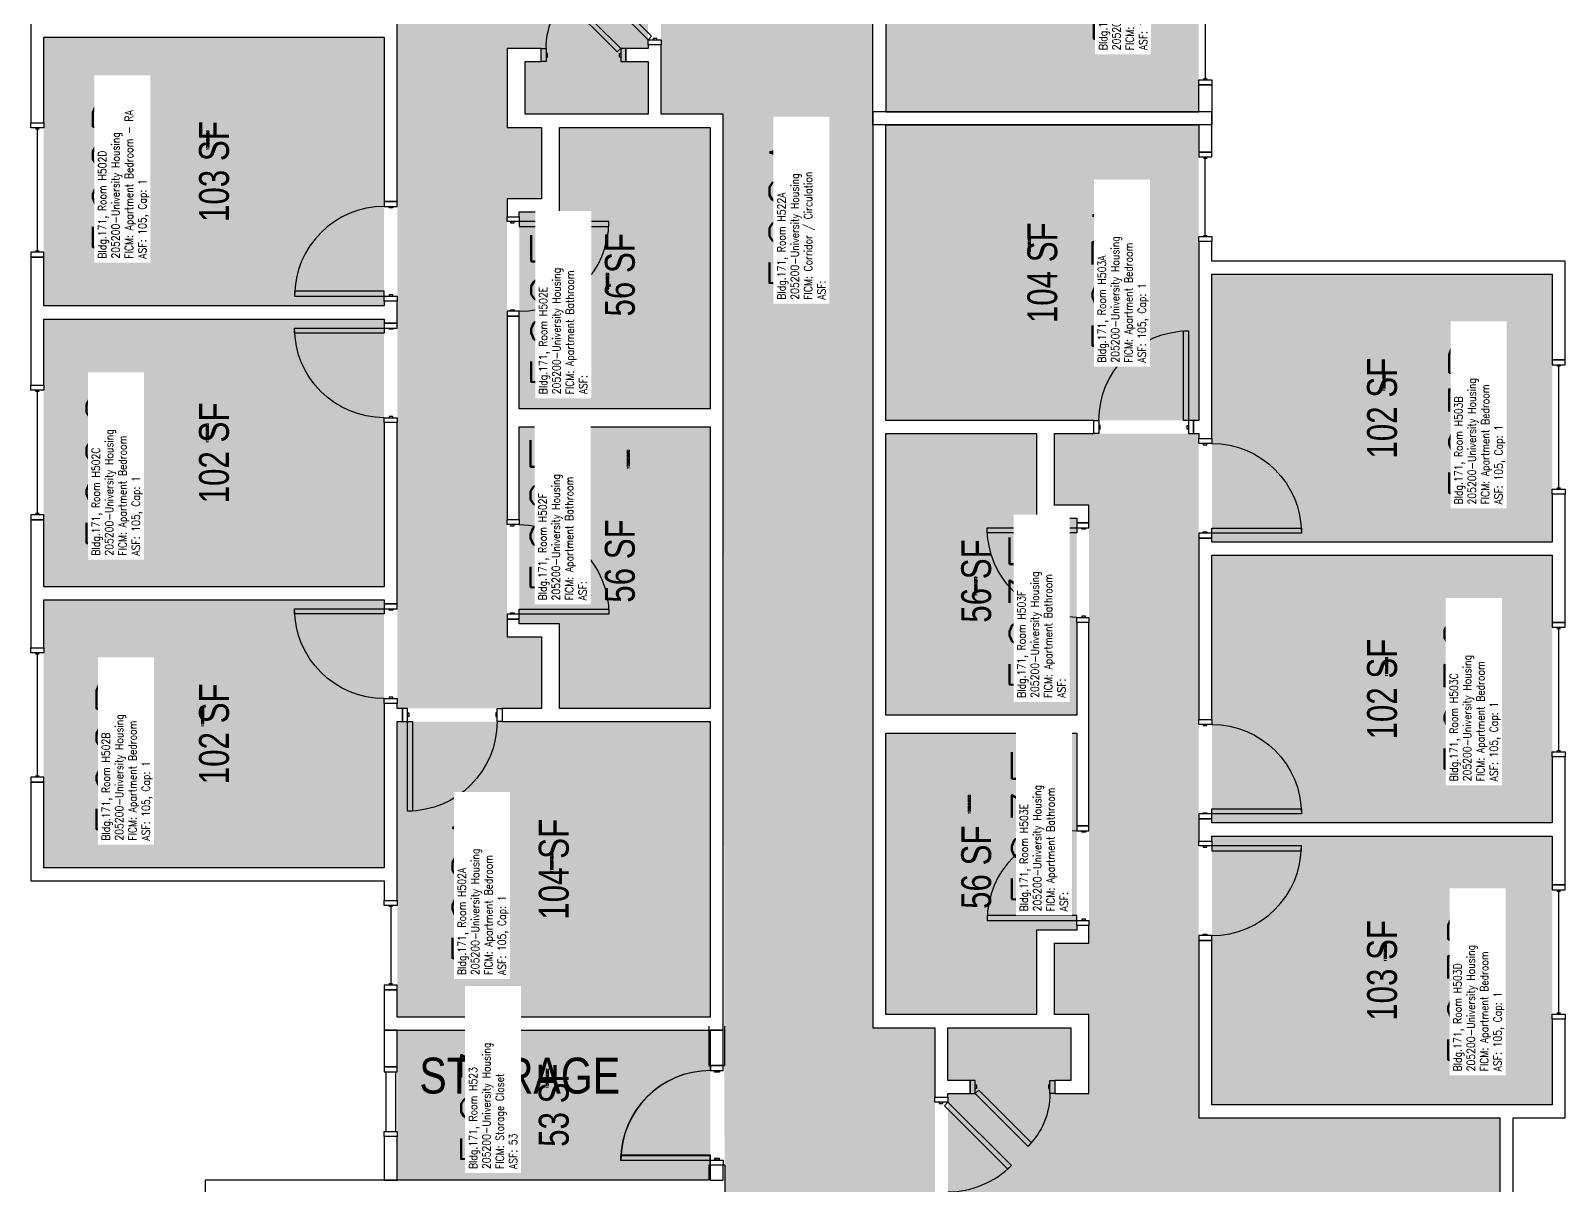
# Model space of a CAD drawing. Header units: inches. Extents: x -105 to 3698, y -798 to 1624.
# Drawn here: x -105 to 512, y 315 to 779 of the extents above; entities that cross this region are included whole.
import ezdxf
from ezdxf.enums import TextEntityAlignment as Align

# ---------------------------------------------------------------- set-up
doc = ezdxf.new("R2010")
doc.units = ezdxf.units.IN
doc.header["$LTSCALE"] = 96
doc.header["$MEASUREMENT"] = 0
for name, color, linetype in [('A-AREA-IDEN', 1, 'Continuous'), ('A-DOOR', 2, 'Continuous'), ('A-GLAZ', 1, 'Continuous'), ('A-IDEN-RNUM', 7, 'Continuous'), ('A-IDEN-SNUM', 4, 'Continuous'), ('A-IDEN-VNUM', 4, 'Continuous'), ('A-WALL', 5, 'Continuous'), ('AREA-TEXT', 3, 'Continuous'), ('Rooms-Category-Color', 7, 'Continuous'), ('Rooms-College-Color', 7, 'Continuous'), ('Rooms-Department-Color', 7, 'Continuous'), ('Rooms-Division-Color', 7, 'Continuous'), ('Rooms-Information', 7, 'Continuous')]:
    doc.layers.add(name, color=color, linetype=linetype)
doc.styles.add('AREA', font='arial.ttf', dxfattribs={"width": 0.75, "height": 12})
doc.styles.add('ROOMSNUMBER', font='txt.shx', dxfattribs={"height": 0.03})
doc.styles.add('ROOMVNUMBER', font='simplex.shx', dxfattribs={"width": 0.85})
doc.styles.get("Standard").update_dxf_attribs({"font": 'ARIALN.TTF'})

msp = doc.modelspace()

# ---------------------------------------------------------------- hatches: boundary and pattern name
at = {"layer": 'Rooms-Category-Color', "true_color": 0xadadad}
msp.add_hatch(color=253, dxfattribs=at).paths.add_polyline_path([(173.5, 174.25), (233.5, 174.25), (233.5, 295.64), (258.5, 295.64), (258.5, 377.97), (233.5, 377.97), (233.5, 1108.78), (258.5, 1108.78), (258.5, 1191.11), (233.5, 1191.11), (233.5, 1345.75), (223, 1345.75), (223, 1456.5), (173.5, 1456.5), (173.5, 1093.72), (148.5, 1093.72), (148.5, 1011.39), (173.5, 1011.39), (173.5, 827.36), (148.5, 827.36), (148.5, 745.03), (173.5, 745.03), (174.12, 207.25), (173.51, 207.25), (173.5, 206.25)])
at = {"layer": 'Rooms-Category-Color', "true_color": 0x728ef3}
for points in [[(42.5, 506.25), (42.5, 781.25), (-78.5, 781.25), (-78.5, 916.75), (38.12, 916.75), (38.12, 832.61), (143.25, 832.61), (143.25, 771.48), (134.3, 771.48), (134.3, 766.23), (143.25, 766.23), (143.25, 745.03), (93.87, 745.03), (93.87, 766.23), (100.3, 766.23), (100.3, 771.48), (86.62, 771.48), (86.62, 739.78), (100.5, 739.78), (100.5, 711.03), (86.62, 711.03), (86.62, 535), (100.5, 535), (100.5, 506.25)], [(238.75, 746), (364.5, 746), (364.5, 864.75), (238.75, 864.75)], [(-99.5, 668.01), (-99.5, 776.01), (37.25, 776.01), (37.25, 668.01), (-99.06, 668.02)], [(238.75, 740.75), (364.5, 740.75), (364.5, 622), (238.75, 622)], [(168.25, 626.67), (168.25, 739.79), (107.75, 739.79), (107.75, 705.79), (91.5, 705.79), (91.5, 626.65)], [(369.75, 680.75), (506.5, 680.75), (506.5, 573.12), (369.75, 573.12)], [(-99.5, 555.14), (-99.5, 662.76), (37.24, 662.77), (37.25, 555.14), (-99.06, 555.15)], [(91.5, 540.28), (91.5, 619.4), (168.25, 619.4), (168.25, 506.27), (107.75, 506.26), (107.75, 540.26)], [(238.75, 616.75), (238.75, 503.61), (315.5, 503.61), (315.5, 582.75), (299.25, 582.75), (299.25, 616.75)], [(364.5, 616.75), (364.5, 341.75), (485.5, 341.75), (485.5, 206.25), (368.87, 206.25), (368.87, 290.39), (263.75, 290.39), (263.75, 351.52), (272.7, 351.52), (272.7, 356.77), (263.75, 356.77), (263.75, 377.97), (313.12, 377.97), (313.12, 356.77), (306.7, 356.77), (306.7, 351.52), (320.37, 351.52), (320.37, 383.22), (306.5, 383.22), (306.5, 411.97), (320.37, 411.97), (320.37, 588), (306.5, 588), (306.5, 616.75)], [(369.75, 567.87), (506.5, 567.87), (506.5, 460.25), (369.75, 460.25)], [(-99.5, 549.89), (-99.5, 442.26), (37.25, 442.26), (37.24, 549.9), (-99.06, 549.9)], [(168.25, 382.27), (42.5, 382.26), (42.5, 501.01), (168.25, 501.01)], [(238.75, 496.36), (238.75, 383.22), (299.25, 383.22), (299.25, 417.22), (315.5, 417.22), (315.5, 496.36)], [(369.75, 455), (506.5, 455), (506.5, 347), (369.75, 347)], [(42.5, 377), (168.25, 377), (168.25, 316.75), (42.5, 316.75)]]:
    msp.add_hatch(color=171, dxfattribs=at).paths.add_polyline_path(points)
at = {"layer": 'Rooms-College-Color', "true_color": 0xadadad}
for points in [[(173.5, 174.25), (233.5, 174.25), (233.5, 295.64), (258.5, 295.64), (258.5, 377.97), (233.5, 377.97), (233.5, 1108.78), (258.5, 1108.78), (258.5, 1191.11), (233.5, 1191.11), (233.5, 1345.75), (223, 1345.75), (223, 1456.5), (173.5, 1456.5), (173.5, 1093.72), (148.5, 1093.72), (148.5, 1011.39), (173.5, 1011.39), (173.5, 827.36), (148.5, 827.36), (148.5, 745.03), (173.5, 745.03), (174.12, 207.25), (173.51, 207.25), (173.5, 206.25)], [(42.5, 506.25), (42.5, 781.25), (-78.5, 781.25), (-78.5, 916.75), (38.12, 916.75), (38.12, 832.61), (143.25, 832.61), (143.25, 771.48), (134.3, 771.48), (134.3, 766.23), (143.25, 766.23), (143.25, 745.03), (93.87, 745.03), (93.87, 766.23), (100.3, 766.23), (100.3, 771.48), (86.62, 771.48), (86.62, 739.78), (100.5, 739.78), (100.5, 711.03), (86.62, 711.03), (86.62, 535), (100.5, 535), (100.5, 506.25)], [(238.75, 746), (364.5, 746), (364.5, 864.75), (238.75, 864.75)], [(-99.5, 668.01), (-99.5, 776.01), (37.25, 776.01), (37.25, 668.01), (-99.06, 668.02)], [(238.75, 740.75), (364.5, 740.75), (364.5, 622), (238.75, 622)], [(168.25, 626.67), (168.25, 739.79), (107.75, 739.79), (107.75, 705.79), (91.5, 705.79), (91.5, 626.65)], [(369.75, 680.75), (506.5, 680.75), (506.5, 573.12), (369.75, 573.12)], [(-99.5, 555.14), (-99.5, 662.76), (37.24, 662.77), (37.25, 555.14), (-99.06, 555.15)], [(91.5, 540.28), (91.5, 619.4), (168.25, 619.4), (168.25, 506.27), (107.75, 506.26), (107.75, 540.26)], [(238.75, 616.75), (238.75, 503.61), (315.5, 503.61), (315.5, 582.75), (299.25, 582.75), (299.25, 616.75)], [(364.5, 616.75), (364.5, 341.75), (485.5, 341.75), (485.5, 206.25), (368.87, 206.25), (368.87, 290.39), (263.75, 290.39), (263.75, 351.52), (272.7, 351.52), (272.7, 356.77), (263.75, 356.77), (263.75, 377.97), (313.12, 377.97), (313.12, 356.77), (306.7, 356.77), (306.7, 351.52), (320.37, 351.52), (320.37, 383.22), (306.5, 383.22), (306.5, 411.97), (320.37, 411.97), (320.37, 588), (306.5, 588), (306.5, 616.75)], [(369.75, 567.87), (506.5, 567.87), (506.5, 460.25), (369.75, 460.25)], [(-99.5, 549.89), (-99.5, 442.26), (37.25, 442.26), (37.24, 549.9), (-99.06, 549.9)], [(168.25, 382.27), (42.5, 382.26), (42.5, 501.01), (168.25, 501.01)], [(238.75, 496.36), (238.75, 383.22), (299.25, 383.22), (299.25, 417.22), (315.5, 417.22), (315.5, 496.36)], [(369.75, 455), (506.5, 455), (506.5, 347), (369.75, 347)], [(42.5, 377), (168.25, 377), (168.25, 316.75), (42.5, 316.75)]]:
    msp.add_hatch(color=253, dxfattribs=at).paths.add_polyline_path(points)
at = {"layer": 'Rooms-Department-Color', "true_color": 0xacacac}
msp.add_hatch(color=253, dxfattribs=at).paths.add_polyline_path([(173.5, 174.25), (233.5, 174.25), (233.5, 295.64), (258.5, 295.64), (258.5, 377.97), (233.5, 377.97), (233.5, 1108.78), (258.5, 1108.78), (258.5, 1191.11), (233.5, 1191.11), (233.5, 1345.75), (223, 1345.75), (223, 1456.5), (173.5, 1456.5), (173.5, 1093.72), (148.5, 1093.72), (148.5, 1011.39), (173.5, 1011.39), (173.5, 827.36), (148.5, 827.36), (148.5, 745.03), (173.5, 745.03), (174.12, 207.25), (173.51, 207.25), (173.5, 206.25)])
at = {"layer": 'Rooms-Department-Color', "true_color": 0x604aed}
for points in [[(42.5, 506.25), (42.5, 781.25), (-78.5, 781.25), (-78.5, 916.75), (38.12, 916.75), (38.12, 832.61), (143.25, 832.61), (143.25, 771.48), (134.3, 771.48), (134.3, 766.23), (143.25, 766.23), (143.25, 745.03), (93.87, 745.03), (93.87, 766.23), (100.3, 766.23), (100.3, 771.48), (86.62, 771.48), (86.62, 739.78), (100.5, 739.78), (100.5, 711.03), (86.62, 711.03), (86.62, 535), (100.5, 535), (100.5, 506.25)], [(238.75, 746), (364.5, 746), (364.5, 864.75), (238.75, 864.75)], [(-99.5, 668.01), (-99.5, 776.01), (37.25, 776.01), (37.25, 668.01), (-99.06, 668.02)], [(238.75, 740.75), (364.5, 740.75), (364.5, 622), (238.75, 622)], [(168.25, 626.67), (168.25, 739.79), (107.75, 739.79), (107.75, 705.79), (91.5, 705.79), (91.5, 626.65)], [(369.75, 680.75), (506.5, 680.75), (506.5, 573.12), (369.75, 573.12)], [(-99.5, 555.14), (-99.5, 662.76), (37.24, 662.77), (37.25, 555.14), (-99.06, 555.15)], [(91.5, 540.28), (91.5, 619.4), (168.25, 619.4), (168.25, 506.27), (107.75, 506.26), (107.75, 540.26)], [(238.75, 616.75), (238.75, 503.61), (315.5, 503.61), (315.5, 582.75), (299.25, 582.75), (299.25, 616.75)], [(364.5, 616.75), (364.5, 341.75), (485.5, 341.75), (485.5, 206.25), (368.87, 206.25), (368.87, 290.39), (263.75, 290.39), (263.75, 351.52), (272.7, 351.52), (272.7, 356.77), (263.75, 356.77), (263.75, 377.97), (313.12, 377.97), (313.12, 356.77), (306.7, 356.77), (306.7, 351.52), (320.37, 351.52), (320.37, 383.22), (306.5, 383.22), (306.5, 411.97), (320.37, 411.97), (320.37, 588), (306.5, 588), (306.5, 616.75)], [(369.75, 567.87), (506.5, 567.87), (506.5, 460.25), (369.75, 460.25)], [(-99.5, 549.89), (-99.5, 442.26), (37.25, 442.26), (37.24, 549.9), (-99.06, 549.9)], [(168.25, 382.27), (42.5, 382.26), (42.5, 501.01), (168.25, 501.01)], [(238.75, 496.36), (238.75, 383.22), (299.25, 383.22), (299.25, 417.22), (315.5, 417.22), (315.5, 496.36)], [(369.75, 455), (506.5, 455), (506.5, 347), (369.75, 347)], [(42.5, 377), (168.25, 377), (168.25, 316.75), (42.5, 316.75)]]:
    msp.add_hatch(color=173, dxfattribs=at).paths.add_polyline_path(points)
at = {"layer": 'Rooms-Division-Color', "true_color": 0xadadad}
msp.add_hatch(color=253, dxfattribs=at).paths.add_polyline_path([(173.5, 174.25), (233.5, 174.25), (233.5, 295.64), (258.5, 295.64), (258.5, 377.97), (233.5, 377.97), (233.5, 1108.78), (258.5, 1108.78), (258.5, 1191.11), (233.5, 1191.11), (233.5, 1345.75), (223, 1345.75), (223, 1456.5), (173.5, 1456.5), (173.5, 1093.72), (148.5, 1093.72), (148.5, 1011.39), (173.5, 1011.39), (173.5, 827.36), (148.5, 827.36), (148.5, 745.03), (173.5, 745.03), (174.12, 207.25), (173.51, 207.25), (173.5, 206.25)])
at = {"layer": 'Rooms-Division-Color', "true_color": 0x604aed}
for points in [[(42.5, 506.25), (42.5, 781.25), (-78.5, 781.25), (-78.5, 916.75), (38.12, 916.75), (38.12, 832.61), (143.25, 832.61), (143.25, 771.48), (134.3, 771.48), (134.3, 766.23), (143.25, 766.23), (143.25, 745.03), (93.87, 745.03), (93.87, 766.23), (100.3, 766.23), (100.3, 771.48), (86.62, 771.48), (86.62, 739.78), (100.5, 739.78), (100.5, 711.03), (86.62, 711.03), (86.62, 535), (100.5, 535), (100.5, 506.25)], [(238.75, 746), (364.5, 746), (364.5, 864.75), (238.75, 864.75)], [(-99.5, 668.01), (-99.5, 776.01), (37.25, 776.01), (37.25, 668.01), (-99.06, 668.02)], [(238.75, 740.75), (364.5, 740.75), (364.5, 622), (238.75, 622)], [(168.25, 626.67), (168.25, 739.79), (107.75, 739.79), (107.75, 705.79), (91.5, 705.79), (91.5, 626.65)], [(369.75, 680.75), (506.5, 680.75), (506.5, 573.12), (369.75, 573.12)], [(-99.5, 555.14), (-99.5, 662.76), (37.24, 662.77), (37.25, 555.14), (-99.06, 555.15)], [(91.5, 540.28), (91.5, 619.4), (168.25, 619.4), (168.25, 506.27), (107.75, 506.26), (107.75, 540.26)], [(238.75, 616.75), (238.75, 503.61), (315.5, 503.61), (315.5, 582.75), (299.25, 582.75), (299.25, 616.75)], [(364.5, 616.75), (364.5, 341.75), (485.5, 341.75), (485.5, 206.25), (368.87, 206.25), (368.87, 290.39), (263.75, 290.39), (263.75, 351.52), (272.7, 351.52), (272.7, 356.77), (263.75, 356.77), (263.75, 377.97), (313.12, 377.97), (313.12, 356.77), (306.7, 356.77), (306.7, 351.52), (320.37, 351.52), (320.37, 383.22), (306.5, 383.22), (306.5, 411.97), (320.37, 411.97), (320.37, 588), (306.5, 588), (306.5, 616.75)], [(369.75, 567.87), (506.5, 567.87), (506.5, 460.25), (369.75, 460.25)], [(-99.5, 549.89), (-99.5, 442.26), (37.25, 442.26), (37.24, 549.9), (-99.06, 549.9)], [(168.25, 382.27), (42.5, 382.26), (42.5, 501.01), (168.25, 501.01)], [(238.75, 496.36), (238.75, 383.22), (299.25, 383.22), (299.25, 417.22), (315.5, 417.22), (315.5, 496.36)], [(369.75, 455), (506.5, 455), (506.5, 347), (369.75, 347)], [(42.5, 377), (168.25, 377), (168.25, 316.75), (42.5, 316.75)]]:
    msp.add_hatch(color=173, dxfattribs=at).paths.add_polyline_path(points)

# ---------------------------------------------------------------- linework, layer by layer
at = {"layer": 'A-DOOR'}
for p, q in [((173.5, 362.75), (168.25, 362.75)), ((168.25, 362.75), (168.25, 360.75)), ((168.25, 360.75), (173.5, 360.75)), ((170, 360.12), (170, 360.75)), ((170, 360.75), (172, 360.75)), ((172, 360.12), (170, 360.12)), ((172, 360.75), (172, 360.12)), ((173.5, 360.75), (173.5, 362.75)), ((168.25, 326.5), (132.25, 326.5)), ((132.25, 326.5), (132.25, 324.75)), ((132.25, 324.75), (168.25, 324.75)), ((168.25, 324.75), (168.25, 326.5)), ((168.25, 322.75), (168.25, 324.75)), ((168.25, 324.75), (173.5, 324.75)), ((173.5, 322.75), (168.25, 322.75)), ((172, 325.37), (170, 325.37)), ((170, 325.37), (170, 324.75)), ((170, 324.75), (172, 324.75)), ((172, 324.75), (172, 325.37)), ((173.5, 324.75), (173.5, 322.75))]:
    msp.add_line(p, q, dxfattribs=at)
for points in [[(143.25, 774.97), (144.66, 776.38), (119.21, 801.84), (117.79, 800.42)], [(132.3, 771.48), (130.89, 770.07), (109.67, 791.28), (111.09, 792.69)], [(102.3, 766.23), (100.3, 766.23), (100.3, 771.48), (102.3, 771.48)], [(132.3, 766.23), (134.3, 766.23), (134.3, 771.48), (132.3, 771.48)], [(148.5, 774.97), (148.5, 772.97), (143.25, 772.97), (143.25, 774.97)], [(146.75, 774.97), (146.75, 775.47), (145.25, 775.47), (145.25, 774.97)], [(102.3, 767.98), (102.8, 767.98), (102.8, 769.48), (102.3, 769.48)], [(132.3, 767.98), (131.8, 767.98), (131.8, 769.48), (132.3, 769.48)], [(42.5, 708), (42.5, 710), (37.25, 710), (37.25, 708)], [(40.75, 708), (40.75, 707.5), (39.25, 707.5), (39.25, 708)], [(86.62, 701.89), (86.62, 703.89), (91.5, 703.89), (91.5, 701.89)], [(88, 701.89), (88, 701.39), (89.5, 701.39), (89.5, 701.89)], [(91.5, 701.89), (91.5, 699.89), (127.5, 699.89), (127.5, 701.89)], [(37.25, 672), (37.25, 674), (1.25, 674), (1.25, 672)], [(42.5, 672), (42.5, 670), (37.25, 670), (37.25, 672)], [(40.75, 672), (40.75, 672.5), (39.25, 672.5), (39.25, 672)], [(86.62, 665.89), (86.62, 663.89), (91.5, 663.89), (91.5, 665.89)], [(88, 665.89), (88, 666.39), (89.5, 666.39), (89.5, 665.89)], [(42.5, 659.12), (42.5, 661.12), (37.25, 661.12), (37.25, 659.12)], [(37.25, 659.12), (37.25, 657.12), (1.25, 657.12), (1.25, 659.12)], [(40.75, 659.12), (40.75, 658.62), (39.25, 658.62), (39.25, 659.12)], [(360.38, 622), (358.38, 622), (358.38, 658), (360.38, 658)], [(42.5, 623.12), (42.5, 621.12), (37.25, 621.12), (37.25, 623.12)], [(40.75, 623.12), (40.75, 623.62), (39.25, 623.62), (39.25, 623.12)], [(324.38, 616.75), (322.38, 616.75), (322.38, 622), (324.38, 622)], [(324.38, 618.5), (324.88, 618.5), (324.88, 620), (324.38, 620)], [(360.38, 618.5), (359.88, 618.5), (359.88, 620), (360.38, 620)], [(360.38, 616.75), (362.38, 616.75), (362.38, 622), (360.38, 622)], [(364.5, 612.75), (364.5, 614.75), (369.75, 614.75), (369.75, 612.75)], [(366.25, 612.75), (366.25, 612.25), (367.75, 612.25), (367.75, 612.75)], [(86.62, 580.14), (86.62, 582.14), (91.5, 582.14), (91.5, 580.14)], [(88, 580.14), (88, 579.64), (89.5, 579.64), (89.5, 580.14)], [(320.37, 578.86), (320.37, 580.86), (315.5, 580.86), (315.5, 578.86)], [(315.5, 578.86), (315.5, 576.86), (279.5, 576.86), (279.5, 578.86)], [(319, 578.86), (319, 578.36), (317.5, 578.36), (317.5, 578.86)], [(364.5, 576.75), (364.5, 574.75), (369.75, 574.75), (369.75, 576.75)], [(366.25, 576.75), (366.25, 577.25), (367.75, 577.25), (367.75, 576.75)], [(369.75, 576.75), (369.75, 578.75), (405.75, 578.75), (405.75, 576.75)], [(37.25, 546.25), (37.25, 544.25), (1.25, 544.25), (1.25, 546.25)], [(42.5, 546.25), (42.5, 548.25), (37.25, 548.25), (37.25, 546.25)], [(40.75, 546.25), (40.75, 545.75), (39.25, 545.75), (39.25, 546.25)], [(86.62, 544.14), (86.62, 542.14), (91.5, 542.14), (91.5, 544.14)], [(88, 544.14), (88, 544.64), (89.5, 544.64), (89.5, 544.14)], [(91.5, 544.14), (91.5, 546.14), (127.5, 546.14), (127.5, 544.14)], [(320.37, 542.86), (320.37, 540.86), (315.5, 540.86), (315.5, 542.86)], [(319, 542.86), (319, 543.36), (317.5, 543.36), (317.5, 542.86)], [(42.5, 510.25), (42.5, 508.25), (37.25, 508.25), (37.25, 510.25)], [(40.75, 510.25), (40.75, 510.75), (39.25, 510.75), (39.25, 510.25)], [(46.62, 506.25), (44.62, 506.25), (44.62, 501), (46.62, 501)], [(82.62, 506.25), (84.62, 506.25), (84.62, 501), (82.62, 501)], [(46.62, 504.5), (47.12, 504.5), (47.12, 503), (46.62, 503)], [(46.62, 501), (48.62, 501), (48.62, 465), (46.62, 465)], [(82.62, 504.5), (82.12, 504.5), (82.12, 503), (82.62, 503)], [(364.5, 499.87), (364.5, 501.87), (369.75, 501.87), (369.75, 499.87)], [(366.25, 499.87), (366.25, 499.37), (367.75, 499.37), (367.75, 499.87)], [(364.5, 463.87), (364.5, 461.87), (369.75, 461.87), (369.75, 463.87)], [(366.25, 463.87), (366.25, 464.37), (367.75, 464.37), (367.75, 463.87)], [(369.75, 463.87), (369.75, 465.87), (405.75, 465.87), (405.75, 463.87)], [(320.37, 457.11), (320.37, 459.11), (315.5, 459.11), (315.5, 457.11)], [(319, 457.11), (319, 456.61), (317.5, 456.61), (317.5, 457.11)], [(364.5, 451), (364.5, 453), (369.75, 453), (369.75, 451)], [(366.25, 451), (366.25, 450.5), (367.75, 450.5), (367.75, 451)], [(369.75, 451), (369.75, 449), (405.75, 449), (405.75, 451)], [(315.5, 421.11), (315.5, 423.11), (279.5, 423.11), (279.5, 421.11)], [(320.37, 421.11), (320.37, 419.11), (315.5, 419.11), (315.5, 421.11)], [(319, 421.11), (319, 421.61), (317.5, 421.61), (317.5, 421.11)], [(364.5, 415), (364.5, 413), (369.75, 413), (369.75, 415)], [(366.25, 415), (366.25, 415.5), (367.75, 415.5), (367.75, 415)], [(173.38, 360.75), (173.38, 362.75), (168.38, 362.75), (168.38, 360.75)], [(171.88, 360.75), (171.88, 360.25), (170.38, 360.25), (170.38, 360.75)], [(274.7, 356.77), (272.7, 356.77), (272.7, 351.52), (274.7, 351.52)], [(274.7, 355.02), (275.2, 355.02), (275.2, 353.52), (274.7, 353.52)], [(274.7, 351.52), (276.11, 352.93), (297.33, 331.72), (295.91, 330.3)], [(304.7, 355.02), (304.2, 355.02), (304.2, 353.52), (304.7, 353.52)], [(304.7, 356.77), (306.7, 356.77), (306.7, 351.52), (304.7, 351.52)], [(258.5, 348.03), (258.5, 350.03), (263.75, 350.03), (263.75, 348.03)], [(260.25, 348.03), (260.25, 347.53), (261.75, 347.53), (261.75, 348.03)], [(263.75, 348.03), (262.34, 346.62), (287.79, 321.16), (289.21, 322.57)], [(168.38, 324.75), (168.38, 326.75), (132.38, 326.75), (132.38, 324.75)], [(173.38, 324.75), (173.38, 322.75), (168.38, 322.75), (168.38, 324.75)], [(171.88, 324.75), (171.88, 325.25), (170.38, 325.25), (170.38, 324.75)]]:
    msp.add_lwpolyline(points, close=True, dxfattribs=at)
at = {"layer": 'A-DOOR', "extrusion": (0, 0, -1)}
for centre, radius, start, end in [((-132.3, 771.48), 30, 0, 45), ((-37.25, 659.12), 36, 270, 0), ((-360.38, 622), 36, 0, 90), ((-369.75, 576.75), 36, 90, 180), ((-91.5, 544.14), 36, 90, 180), ((-315.5, 578.86), 36, 270, 0), ((-37.25, 546.25), 36, 270, 0), ((-46.62, 501), 36, 180, 270), ((-369.75, 463.87), 36, 90, 180), ((-274.7, 351.52), 30, 180, 225)]:
    msp.add_arc(centre, radius, start, end, dxfattribs=at)
at = {"layer": 'A-DOOR'}
for centre, start, end in [((37.25, 672), 90, 180), ((91.5, 701.89), 270, 0), ((315.5, 421.11), 90, 180), ((369.75, 451), 270, 0), ((168.25, 324.75), 90, 180), ((168.38, 324.75), 90, 180), ((263.75, 348.03), 270, 315)]:
    msp.add_arc(centre, 36, start, end, dxfattribs=at)
at = {"layer": 'A-GLAZ'}
for p, q in [((367.13, 790.38), (367.13, 759.38)), ((366.38, 759.38), (367.88, 759.38)), ((-101.37, 739.09), (-102.87, 739.09)), ((-102.12, 739.09), (-102.12, 690.09)), ((366.38, 727.37), (367.88, 727.37)), ((367.13, 696.37), (367.13, 727.37)), ((366.38, 696.37), (367.88, 696.37)), ((-101.37, 690.09), (-102.87, 690.09)), ((508.38, 643.9), (509.88, 643.9)), ((509.13, 594.9), (509.13, 643.9)), ((-101.37, 633.62), (-102.87, 633.62)), ((-102.12, 633.62), (-102.12, 584.62)), ((508.38, 594.9), (509.88, 594.9)), ((-101.37, 584.62), (-102.87, 584.62)), ((508.38, 538.37), (509.88, 538.37)), ((509.13, 489.37), (509.13, 538.37)), ((-101.37, 528.1), (-102.87, 528.1)), ((-102.12, 528.1), (-102.12, 479.1)), ((508.38, 489.37), (509.88, 489.37)), ((-101.37, 479.1), (-102.87, 479.1)), ((508.38, 432.9), (509.88, 432.9)), ((509.13, 383.9), (509.13, 432.9)), ((40.63, 426.63), (39.13, 426.63)), ((39.88, 426.63), (39.88, 395.63)), ((40.63, 395.63), (39.13, 395.63)), ((508.38, 383.9), (509.88, 383.9)), ((42.5, 362.26), (37.25, 362.26)), ((37.25, 362.26), (37.25, 360.26)), ((37.25, 360.26), (42.5, 360.26)), ((37.87, 359.87), (37.87, 336.26)), ((41.87, 359.87), (41.87, 336.26)), ((42.5, 360.26), (42.5, 362.26)), ((37.25, 334.26), (37.25, 336.26)), ((37.25, 336.26), (42.5, 336.26)), ((42.5, 334.26), (37.25, 334.26)), ((42.5, 336.26), (42.5, 334.26))]:
    msp.add_line(p, q, dxfattribs=at)
for points in [[(369.75, 758.88), (369.75, 756.88), (364.5, 756.88), (364.5, 758.88)], [(-104.75, 739.59), (-104.75, 741.59), (-99.5, 741.59), (-99.5, 739.59)], [(369.75, 727.87), (369.75, 729.87), (364.5, 729.87), (364.5, 727.87)], [(369.75, 695.87), (369.75, 693.87), (364.5, 693.87), (364.5, 695.87)], [(-104.75, 689.59), (-104.75, 687.59), (-99.5, 687.59), (-99.5, 689.59)], [(511.75, 644.4), (511.75, 646.4), (506.5, 646.4), (506.5, 644.4)], [(-104.75, 634.12), (-104.75, 636.12), (-99.5, 636.12), (-99.5, 634.12)], [(511.75, 594.4), (511.75, 592.4), (506.5, 592.4), (506.5, 594.4)], [(-104.75, 584.12), (-104.75, 582.12), (-99.5, 582.12), (-99.5, 584.12)], [(511.75, 538.87), (511.75, 540.87), (506.5, 540.87), (506.5, 538.87)], [(-104.75, 528.6), (-104.75, 530.6), (-99.5, 530.6), (-99.5, 528.6)], [(511.75, 488.87), (511.75, 486.87), (506.5, 486.87), (506.5, 488.87)], [(-104.75, 478.6), (-104.75, 476.6), (-99.5, 476.6), (-99.5, 478.6)], [(511.75, 433.4), (511.75, 435.4), (506.5, 435.4), (506.5, 433.4)], [(37.25, 427.13), (37.25, 429.13), (42.5, 429.13), (42.5, 427.13)], [(37.25, 395.13), (37.25, 393.13), (42.5, 393.13), (42.5, 395.13)], [(511.75, 383.4), (511.75, 381.4), (506.5, 381.4), (506.5, 383.4)]]:
    msp.add_lwpolyline(points, close=True, dxfattribs=at)
at = {"layer": 'A-WALL'}
for p, q in [((233.5, 740.75), (233.5, 869.37)), ((238.75, 864.75), (238.75, 746)), ((-104.75, 781.25), (-104.75, 741.59)), ((42.5, 710), (42.5, 781.25)), ((-99.5, 741.59), (-99.5, 776)), ((-99.5, 776), (37.25, 776)), ((37.25, 776), (37.25, 710)), ((86.62, 771.48), (86.62, 739.78)), ((100.3, 771.48), (86.62, 771.48)), ((100.3, 766.23), (100.3, 771.48)), ((143.25, 771.48), (134.3, 771.48)), ((134.3, 771.48), (134.3, 766.23)), ((143.25, 772.97), (143.25, 771.48)), ((148.5, 772.97), (143.25, 772.97)), ((148.5, 745.03), (148.5, 772.97)), ((93.87, 745.03), (93.87, 766.23)), ((93.87, 766.23), (100.3, 766.23)), ((134.3, 766.23), (143.25, 766.23)), ((143.25, 766.23), (143.25, 745.03)), ((364.5, 746), (364.5, 756.88)), ((364.5, 756.88), (369.75, 756.88)), ((369.75, 756.88), (369.75, 740.75)), ((369.75, 746), (233.5, 746)), ((233.5, 746), (233.5, 617.37)), ((238.75, 746), (364.5, 746)), ((369.75, 729.87), (369.75, 746)), ((-104.75, 741.59), (-99.5, 741.59)), ((143.25, 745.03), (93.87, 745.03)), ((173.5, 745.03), (148.5, 745.03)), ((173.5, 505.62), (173.5, 745.03)), ((369.75, 740.75), (233.5, 740.75)), ((238.75, 740.75), (364.5, 740.75)), ((238.75, 622), (238.75, 740.75)), ((364.5, 740.75), (364.5, 729.87)), ((86.62, 739.78), (100.5, 739.78)), ((100.5, 739.78), (100.5, 711.03)), ((107.75, 705.78), (107.75, 739.78)), ((107.75, 739.78), (168.25, 739.78)), ((168.25, 739.78), (168.25, 626.64)), ((364.5, 729.87), (369.75, 729.87)), ((37.25, 710), (42.5, 710)), ((86.62, 711.03), (86.62, 703.89)), ((100.5, 711.03), (86.62, 711.03)), ((86.62, 703.89), (91.5, 703.89)), ((91.5, 703.89), (91.5, 705.78)), ((91.5, 705.78), (107.75, 705.78)), ((369.75, 693.87), (364.5, 693.87)), ((364.5, 693.87), (364.5, 685.37)), ((369.75, 686), (369.75, 693.87)), ((-104.75, 687.59), (-104.75, 636.12)), ((-99.5, 687.59), (-104.75, 687.59)), ((-99.5, 668), (-99.5, 687.59)), ((364.5, 685.37), (364.5, 622)), ((511.75, 686), (369.75, 686)), ((511.75, 646.4), (511.75, 686)), ((369.75, 680.75), (506.5, 680.75)), ((369.75, 614.75), (369.75, 680.75)), ((506.5, 680.75), (506.5, 646.4)), ((37.25, 668), (-99.5, 668)), ((37.25, 670), (37.25, 668)), ((42.5, 670), (37.25, 670)), ((42.5, 661.12), (42.5, 670)), ((-99.5, 636.12), (-99.5, 662.75)), ((-99.5, 662.75), (37.25, 662.75)), ((37.25, 662.75), (37.25, 661.12)), ((37.25, 661.12), (42.5, 661.12)), ((86.62, 663.89), (86.62, 582.14)), ((91.5, 663.89), (86.62, 663.89)), ((91.5, 626.64), (91.5, 663.89)), ((506.5, 646.4), (511.75, 646.4)), ((-104.75, 636.12), (-99.5, 636.12)), ((168.25, 626.64), (91.5, 626.64)), ((37.25, 621.12), (37.25, 555.12)), ((42.5, 621.12), (37.25, 621.12)), ((42.5, 548.25), (42.5, 621.12)), ((91.5, 582.14), (91.5, 619.39)), ((91.5, 619.39), (168.25, 619.39)), ((168.25, 619.39), (168.25, 506.25)), ((233.5, 617.37), (233.5, 377.97)), ((319.75, 622), (238.75, 622)), ((238.75, 616.75), (299.25, 616.75)), ((238.75, 503.61), (238.75, 616.75)), ((299.25, 616.75), (299.25, 582.75)), ((306.5, 616.75), (319.75, 616.75)), ((306.5, 588), (306.5, 616.75)), ((322.38, 622), (319.75, 622)), ((319.75, 616.75), (322.38, 616.75)), ((322.38, 616.75), (322.38, 622)), ((364.5, 622), (362.38, 622)), ((362.38, 622), (362.38, 616.75)), ((362.38, 616.75), (364.5, 616.75)), ((364.5, 616.75), (364.5, 614.75)), ((364.5, 614.75), (369.75, 614.75)), ((511.75, 592.4), (506.5, 592.4)), ((506.5, 592.4), (506.5, 573.12)), ((511.75, 540.87), (511.75, 592.4)), ((320.37, 588), (306.5, 588)), ((320.37, 580.86), (320.37, 588)), ((-99.5, 582.12), (-104.75, 582.12)), ((-104.75, 582.12), (-104.75, 530.6)), ((-99.5, 555.12), (-99.5, 582.12)), ((86.62, 582.14), (91.5, 582.14)), ((299.25, 582.75), (315.5, 582.75)), ((315.5, 582.75), (315.5, 580.86)), ((315.5, 580.86), (320.37, 580.86)), ((369.75, 574.75), (364.5, 574.75)), ((364.5, 574.75), (364.5, 501.87)), ((369.75, 573.12), (369.75, 574.75)), ((506.5, 573.12), (369.75, 573.12)), ((369.75, 567.87), (506.5, 567.87)), ((369.75, 501.87), (369.75, 567.87)), ((506.5, 567.87), (506.5, 540.87)), ((37.25, 555.12), (-99.5, 555.12)), ((-99.5, 549.87), (37.25, 549.87)), ((-99.5, 530.6), (-99.5, 549.87)), ((37.25, 549.87), (37.25, 548.25)), ((37.25, 548.25), (42.5, 548.25)), ((86.62, 542.14), (86.62, 535)), ((91.5, 542.14), (86.62, 542.14)), ((91.5, 540.25), (91.5, 542.14)), ((107.75, 540.25), (91.5, 540.25)), ((107.75, 506.25), (107.75, 540.25)), ((320.37, 540.86), (315.5, 540.86)), ((315.5, 540.86), (315.5, 503.61)), ((320.37, 459.11), (320.37, 540.86)), ((506.5, 540.87), (511.75, 540.87)), ((-104.75, 530.6), (-99.5, 530.6)), ((86.62, 535), (100.5, 535)), ((100.5, 535), (100.5, 506.25)), ((37.25, 508.25), (37.25, 442.25)), ((42.5, 508.25), (37.25, 508.25)), ((42.5, 506.25), (42.5, 508.25)), ((44.62, 506.25), (42.5, 506.25)), ((44.62, 501), (44.62, 506.25)), ((87.25, 506.25), (84.62, 506.25)), ((84.62, 506.25), (84.62, 501)), ((100.5, 506.25), (87.25, 506.25)), ((168.25, 506.25), (107.75, 506.25)), ((173.5, 377), (173.5, 505.62)), ((42.5, 437.62), (42.5, 501)), ((42.5, 501), (44.62, 501)), ((84.62, 501), (87.25, 501)), ((87.25, 501), (168.25, 501)), ((168.25, 501), (168.25, 382.25)), ((315.5, 503.61), (238.75, 503.61)), ((364.5, 501.87), (369.75, 501.87)), ((238.75, 496.36), (315.5, 496.36)), ((238.75, 383.22), (238.75, 496.36)), ((315.5, 496.36), (315.5, 459.11)), ((511.75, 486.87), (506.5, 486.87)), ((506.5, 486.87), (506.5, 460.25)), ((511.75, 435.4), (511.75, 486.87)), ((-104.75, 476.6), (-104.75, 437)), ((-99.5, 476.6), (-104.75, 476.6)), ((-99.5, 442.25), (-99.5, 476.6)), ((315.5, 459.11), (320.37, 459.11)), ((369.75, 461.87), (364.5, 461.87)), ((364.5, 461.87), (364.5, 453)), ((369.75, 460.25), (369.75, 461.87)), ((506.5, 460.25), (369.75, 460.25)), ((364.5, 453), (369.75, 453)), ((369.75, 455), (506.5, 455)), ((369.75, 453), (369.75, 455)), ((506.5, 455), (506.5, 435.4)), ((37.25, 442.25), (-99.5, 442.25)), ((-104.75, 437), (37.25, 437)), ((37.25, 437), (37.25, 429.13)), ((42.5, 429.13), (42.5, 437.62)), ((506.5, 435.4), (511.75, 435.4)), ((37.25, 429.13), (42.5, 429.13)), ((315.5, 417.22), (299.25, 417.22)), ((299.25, 417.22), (299.25, 383.22)), ((320.37, 419.11), (315.5, 419.11)), ((315.5, 419.11), (315.5, 417.22)), ((320.37, 411.97), (320.37, 419.11)), ((306.5, 411.97), (320.37, 411.97)), ((306.5, 383.22), (306.5, 411.97)), ((369.75, 413), (364.5, 413)), ((364.5, 413), (364.5, 341.75)), ((369.75, 347), (369.75, 413)), ((37.25, 393.13), (37.25, 377)), ((42.5, 393.13), (37.25, 393.13)), ((42.5, 382.25), (42.5, 393.13)), ((168.25, 382.25), (42.5, 382.25)), ((299.25, 383.22), (238.75, 383.22)), ((320.37, 383.22), (306.5, 383.22)), ((320.37, 351.52), (320.37, 383.22)), ((42.5, 377), (37.25, 377)), ((37.25, 377), (37.25, 362.26)), ((37.25, 377), (173.5, 377)), ((42.5, 362.26), (42.5, 377)), ((167.63, 378.62), (167.63, 362.75)), ((173.5, 377), (168.25, 377)), ((168.25, 377), (168.25, 362.75)), ((173.5, 362.75), (173.5, 377)), ((174.12, 362.75), (174.12, 378.62)), ((233.5, 377.97), (258.5, 377.97)), ((258.5, 377.97), (258.5, 350.03)), ((263.75, 356.77), (263.75, 377.97)), ((263.75, 377.97), (313.12, 377.97)), ((313.12, 377.97), (313.12, 356.77)), ((511.75, 381.4), (506.5, 381.4)), ((506.5, 381.4), (506.5, 347)), ((511.75, 341.75), (511.75, 381.4)), ((37.25, 362.26), (42.5, 362.26)), ((167.63, 362.75), (174.12, 362.75)), ((168.25, 362.75), (173.5, 362.75)), ((272.7, 356.77), (263.75, 356.77)), ((263.75, 351.52), (272.7, 351.52)), ((263.75, 350.03), (263.75, 351.52)), ((272.7, 351.52), (272.7, 356.77)), ((313.12, 356.77), (306.7, 356.77)), ((306.7, 356.77), (306.7, 351.52)), ((306.7, 351.52), (320.37, 351.52)), ((258.5, 350.03), (263.75, 350.03)), ((506.5, 347), (369.75, 347)), ((364.5, 341.75), (485.5, 341.75)), ((485.5, 341.75), (485.5, 310.36)), ((490.75, 341.75), (511.75, 341.75)), ((490.75, 310.36), (490.75, 341.75)), ((42.5, 334.26), (37.25, 334.26)), ((37.25, 334.26), (37.25, 316.75)), ((42.5, 316.75), (42.5, 334.26)), ((174.12, 322.75), (167.63, 322.75)), ((167.63, 322.75), (167.63, 316.75)), ((173.5, 322.75), (168.25, 322.75)), ((168.25, 322.75), (168.25, 316.75)), ((173.5, 316.75), (173.5, 322.75)), ((174.12, 322.75), (174.12, 270.48)), ((-34.63, 316.75), (-34.63, 280)), ((167.63, 316.75), (-34.63, 316.75)), ((37.25, 316.75), (42.5, 316.75)), ((168.25, 316.75), (173.5, 316.75))]:
    msp.add_line(p, q, dxfattribs=at)

# ---------------------------------------------------------------- texts
at = {"layer": 'A-AREA-IDEN'}
msp.add_text('STORAGE', height=14.4, dxfattribs=at).set_placement((91.72, 351.53), align=Align.CENTER)
at = {"layer": 'A-IDEN-RNUM', "style": 'ROOMSNUMBER', "width": 0.85}
for s, p in [('0502-D0', (-33.6, 734.59)), ('0503-A0', (296.44, 692.54)), ('0502-E0', (126.94, 677.46)), ('0503-B0', (438.91, 637.65)), ('0502-C0', (-33.77, 616.89)), ('0502-F0', (135.31, 606.36)), ('0503-F0', (274.92, 555.39)), ('0503-C0', (439.95, 523.01)), ('0502-B0', (-35.69, 502.81)), ('0503-E0', (272.3, 467.7)), ('0502-A0', (104.58, 444.2)), ('0503-D0', (439.46, 408.48)), ('0523-00', (102.79, 357.6))]:
    msp.add_text(s, height=1, rotation=90, dxfattribs=at).set_placement(p, align=Align.MIDDLE_CENTER)
at = {"layer": 'A-IDEN-SNUM', "style": 'ROOMSNUMBER', "width": 0.85}
for s, p in [('1710H502D0', (-33.6, 734.59)), ('1710H503A0', (296.44, 692.54)), ('1710H502E0', (126.94, 677.46)), ('1710H503B0', (438.91, 637.65)), ('1710H502C0', (-33.77, 616.89)), ('1710H502F0', (135.31, 606.36)), ('1710H503F0', (274.92, 555.39)), ('1710H503C0', (439.95, 523.01)), ('1710H502B0', (-35.69, 502.81)), ('1710H503E0', (272.3, 467.7)), ('1710H502A0', (104.58, 444.2)), ('1710H503D0', (439.46, 408.48)), ('1710H52300', (102.79, 357.6))]:
    msp.add_text(s, height=1, rotation=90, dxfattribs=at).set_placement(p, align=Align.MIDDLE_CENTER)
at = {"layer": 'A-IDEN-VNUM', "style": 'ROOMVNUMBER', "width": 0.85}
for s, p in [('505D', (333.57, 804.48)), ('502D', (-68.47, 720.72)), ('522A', (203.28, 705.11)), ('503A', (333.07, 679.81)), ('502E', (107.56, 665.76)), ('503B', (476.38, 621.92)), ('502C', (-71.07, 601.82)), ('502F', (107.34, 582.9)), ('503F', (299.72, 543.77)), ('503C', (474.47, 511.14)), ('502B', (-67.04, 486.83)), ('503E', (300.71, 457.96)), ('502A', (75.96, 433.75)), ('503D', (475.97, 394.12)), ('523', (79.39, 345.76))]:
    msp.add_text(s, height=22.5, rotation=90, dxfattribs=at).set_placement(p, align=Align.MIDDLE_CENTER)
at = {"layer": 'AREA-TEXT', "style": 'AREA', "width": 0.75}
for s, p in [('103 SF', (-31.12, 722.01)), ('56 SF', (131.93, 680.54)), ('104 SF', (301.62, 681.37)), ('102 SF', (438.12, 626.94)), ('102 SF', (-31.13, 608.95)), ('56 SF', (131.93, 565.52)), ('56 SF', (275.07, 557.49)), ('102 SF', (438.12, 514.06)), ('102 SF', (-31.13, 496.08)), ('104 SF', (105.37, 441.64)), ('56 SF', (275.07, 442.48)), ('103 SF', (438.12, 401)), ('53 SF', (105.37, 346.87))]:
    msp.add_text(s, height=12, rotation=90, dxfattribs=at).set_placement(p, align=Align.MIDDLE_CENTER)

# ---------------------------------------------------------------- next in the draw order: texts
at = {"layer": 'Rooms-Information', "width": 72, "attachment_point": 7, "rotation": 90, "style": 'ROOMVNUMBER', "bg_fill": 3, "box_fill_scale": 1.5, "bg_fill_color": 256, "bg_fill_true_color": 13158600, "bg_fill_transparency": 0}
for s, insert, char_height in [('Bldg.171, Room H505D^M^J205200-University Housing^M^JFICM: Apartment Bedroom^M^JASF: 105, Cap: 1', (344.82, 770.78), 3.2143), ('Bldg.171, Room H502D^M^J205200-University Housing^M^JFICM: Apartment Bedroom - RA^M^JASF: 105, Cap: 1', (-57.22, 687.02), 3.21429), ('Bldg.171, Room H522A^M^J205200-University Housing^M^JFICM: Corridor / Circulation^M^JASF: ', (214.53, 670.5), 3.2143), ('Bldg.171, Room H503A^M^J205200-University Housing^M^JFICM: Apartment Bedroom^M^JASF: 105, Cap: 1', (344.32, 645.21), 3.2143), ('Bldg.171, Room H502E^M^J205200-University Housing^M^JFICM: Apartment Bathroom^M^JASF: ', (118.81, 632.52), 3.2143), ('Bldg.171, Room H503B^M^J205200-University Housing^M^JFICM: Apartment Bedroom^M^JASF: 105, Cap: 1', (487.63, 588.23), 3.2143), ('Bldg.171, Room H502C^M^J205200-University Housing^M^JFICM: Apartment Bedroom^M^JASF: 105, Cap: 1', (-59.82, 567.67), 3.2143), ('Bldg.171, Room H502F^M^J205200-University Housing^M^JFICM: Apartment Bathroom^M^JASF: ', (118.59, 549.66), 3.2143), ('Bldg.171, Room H503F^M^J205200-University Housing^M^JFICM: Apartment Bathroom^M^JASF: ', (310.97, 510.53), 3.2143), ('Bldg.171, Room H503C^M^J205200-University Housing^M^JFICM: Apartment Bedroom^M^JASF: 105, Cap: 1', (485.72, 476.99), 3.2143), ('Bldg.171, Room H502B^M^J205200-University Housing^M^JFICM: Apartment Bedroom^M^JASF: 105, Cap: 1', (-55.79, 453.14), 3.2143), ('Bldg.171, Room H503E^M^J205200-University Housing^M^JFICM: Apartment Bathroom^M^JASF: ', (311.96, 424.72), 3.2143), ('Bldg.171, Room H502A^M^J205200-University Housing^M^JFICM: Apartment Bedroom^M^JASF: 105, Cap: 1', (87.21, 399.14), 3.2143), ('Bldg.171, Room H503D^M^J205200-University Housing^M^JFICM: Apartment Bedroom^M^JASF: 105, Cap: 1', (487.22, 360.43), 3.2143)]:
    msp.add_mtext(s, dxfattribs=dict(at, insert=insert, char_height=char_height))

# ---------------------------------------------------------------- next in the draw order: texts
at = {"layer": 'Rooms-Information', "insert": (90.64, 321.17), "char_height": 3.2143, "width": 72, "attachment_point": 7, "rotation": 90, "style": 'ROOMVNUMBER', "bg_fill": 3, "box_fill_scale": 1.5, "bg_fill_color": 256, "bg_fill_true_color": 13158600, "bg_fill_transparency": 0}
msp.add_mtext('Bldg.171, Room H523^M^J205200-University Housing^M^JFICM: Storage Closet^M^JASF: 53', dxfattribs=at)

doc.saveas('drawing.dxf')
